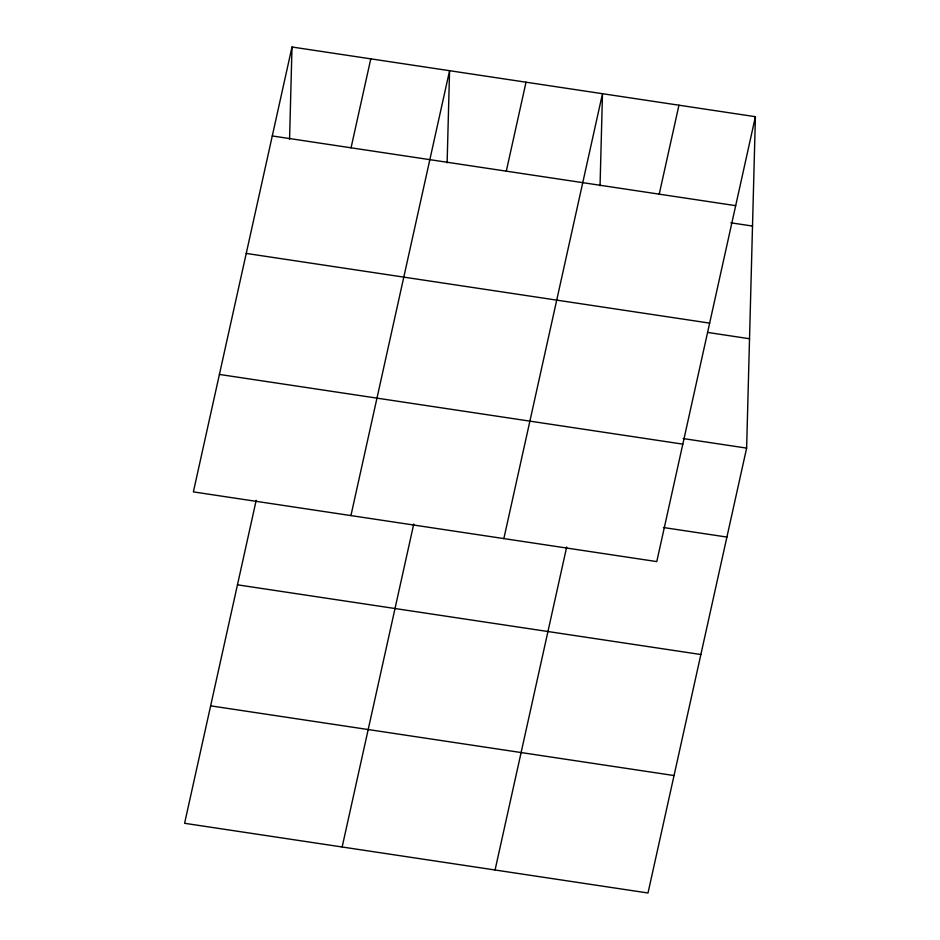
<?xml version="1.0" encoding="UTF-8"?>
<svg xmlns="http://www.w3.org/2000/svg" width="940" height="940" viewBox="0 0 940 940"><rect width="100%" height="100%" fill="white"/><g stroke="black" fill="none" stroke-linecap="round" stroke-linejoin="round"><path stroke-width="1.41" d="M289.567 139.096L291.999 47L755.408 116.701L746.63 448.11L648.001 893L184.593 823.299L256.197 500.315M447.123 162.796L449.567 70.7L350.926 515.59M600.049 185.791L602.481 93.694L503.852 538.596M291.999 47L193.37 491.89L656.778 561.591L755.408 116.701M351.055 147.815L370.783 58.844M342.148 846.999L413.753 524.015M506.296 171.162L526.024 82.203M495.075 869.994L566.679 547.01M659.222 194.169L678.95 105.198M272.283 135.959L735.679 205.66M730.874 222.804L752.505 226.058M246.245 253.424L709.641 323.125M707.691 332.443L749.521 338.741M683.145 438.557L746.63 448.11M219.408 374.437L682.816 444.138M663.428 527.516L726.902 537.069M237.468 584.821L700.864 654.522M210.63 705.846L674.039 775.547"/></g></svg>
